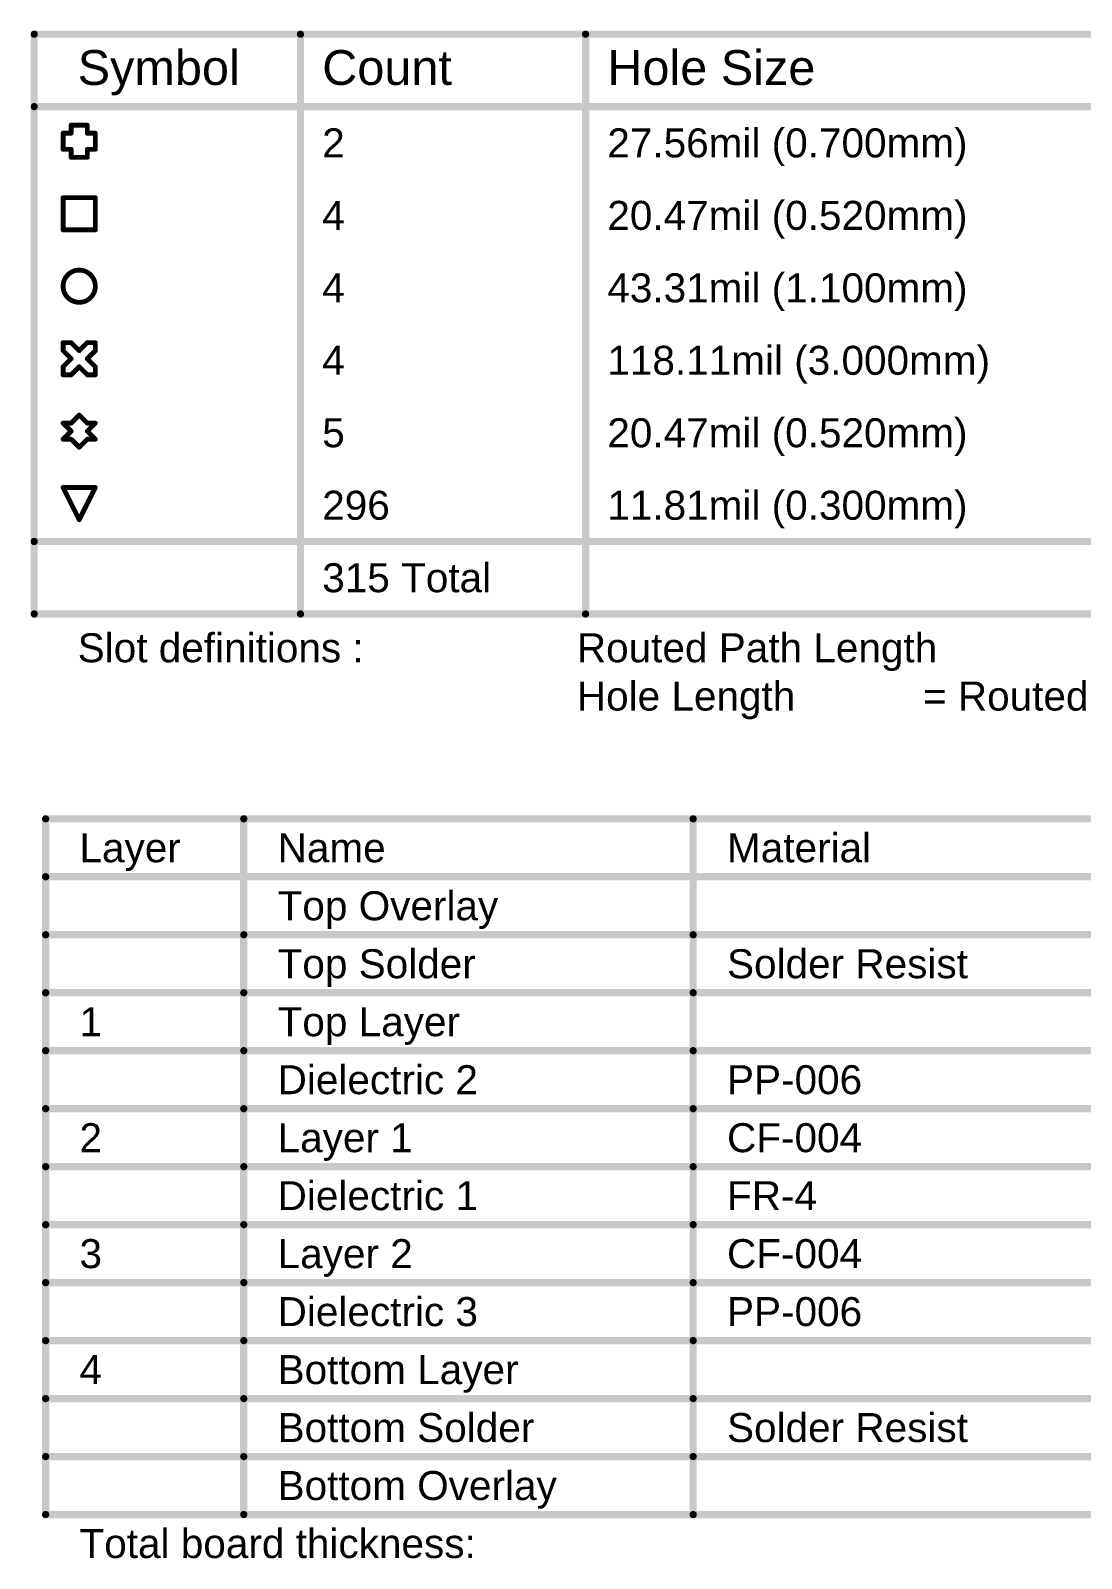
# Model space of a CAD drawing. Header units: inches. Extents: x -6 to 385, y -2 to 102.
# Drawn here: x 116.6 to 171.8, y 21.6 to 101.9 of the extents above; entities that cross this region are included whole.
import ezdxf

# ---------------------------------------------------------------- set-up
doc = ezdxf.new("R2010")
doc.units = ezdxf.units.IN
doc.layers.add('Dimensions', color=6, linetype='Continuous')
doc.layers.add('Drill Drawing', color=1, linetype='Continuous')
doc.styles.add('Arial', font='', dxfattribs={"height": 0.2})
doc.styles.get('Arial').set_extended_font_data('Arial')

msp = doc.modelspace()

# ---------------------------------------------------------------- linework, layer by layer
at = {"layer": 'Dimensions'}
for points in [[(117.378, 60.452, 0.381, 0.381, 0), (232.664, 60.452, 0.381, 0.381, 0)], [(117.378, 23.876, 0.381, 0.381, 0), (117.378, 60.452, 0.381, 0.381, 0)], [(127.79, 23.876, 0.381, 0.381, 0), (127.79, 60.452, 0.381, 0.381, 0)], [(151.406, 23.876, 0.381, 0.381, 0), (151.406, 60.452, 0.381, 0.381, 0)], [(117.378, 57.404, 0.381, 0.381, 0), (232.664, 57.404, 0.381, 0.381, 0)], [(117.378, 54.356, 0.381, 0.381, 0), (127.79, 54.356, 0.381, 0.381, 0)], [(127.79, 54.356, 0.381, 0.381, 0), (151.406, 54.356, 0.381, 0.381, 0)], [(151.406, 54.356, 0.381, 0.381, 0), (173.244, 54.356, 0.381, 0.381, 0)], [(117.378, 51.308, 0.381, 0.381, 0), (127.79, 51.308, 0.381, 0.381, 0)], [(127.79, 51.308, 0.381, 0.381, 0), (151.406, 51.308, 0.381, 0.381, 0)], [(151.406, 51.308, 0.381, 0.381, 0), (173.244, 51.308, 0.381, 0.381, 0)], [(117.378, 48.26, 0.381, 0.381, 0), (127.79, 48.26, 0.381, 0.381, 0)], [(127.79, 48.26, 0.381, 0.381, 0), (151.406, 48.26, 0.381, 0.381, 0)], [(151.406, 48.26, 0.381, 0.381, 0), (173.244, 48.26, 0.381, 0.381, 0)], [(117.378, 45.212, 0.381, 0.381, 0), (127.79, 45.212, 0.381, 0.381, 0)], [(127.79, 45.212, 0.381, 0.381, 0), (151.406, 45.212, 0.381, 0.381, 0)], [(151.406, 45.212, 0.381, 0.381, 0), (173.244, 45.212, 0.381, 0.381, 0)], [(117.378, 42.164, 0.381, 0.381, 0), (127.79, 42.164, 0.381, 0.381, 0)], [(127.79, 42.164, 0.381, 0.381, 0), (151.406, 42.164, 0.381, 0.381, 0)], [(151.406, 42.164, 0.381, 0.381, 0), (173.244, 42.164, 0.381, 0.381, 0)], [(117.378, 39.116, 0.381, 0.381, 0), (127.79, 39.116, 0.381, 0.381, 0)], [(127.79, 39.116, 0.381, 0.381, 0), (151.406, 39.116, 0.381, 0.381, 0)], [(151.406, 39.116, 0.381, 0.381, 0), (173.244, 39.116, 0.381, 0.381, 0)], [(117.378, 36.068, 0.381, 0.381, 0), (127.79, 36.068, 0.381, 0.381, 0)], [(127.79, 36.068, 0.381, 0.381, 0), (151.406, 36.068, 0.381, 0.381, 0)], [(151.406, 36.068, 0.381, 0.381, 0), (173.244, 36.068, 0.381, 0.381, 0)], [(117.378, 33.02, 0.381, 0.381, 0), (127.79, 33.02, 0.381, 0.381, 0)], [(127.79, 33.02, 0.381, 0.381, 0), (151.406, 33.02, 0.381, 0.381, 0)], [(151.406, 33.02, 0.381, 0.381, 0), (173.244, 33.02, 0.381, 0.381, 0)], [(117.378, 29.972, 0.381, 0.381, 0), (127.79, 29.972, 0.381, 0.381, 0)], [(127.79, 29.972, 0.381, 0.381, 0), (151.406, 29.972, 0.381, 0.381, 0)], [(151.406, 29.972, 0.381, 0.381, 0), (173.244, 29.972, 0.381, 0.381, 0)], [(117.378, 26.924, 0.381, 0.381, 0), (127.79, 26.924, 0.381, 0.381, 0)], [(127.79, 26.924, 0.381, 0.381, 0), (151.406, 26.924, 0.381, 0.381, 0)], [(151.406, 26.924, 0.381, 0.381, 0), (173.244, 26.924, 0.381, 0.381, 0)], [(117.378, 23.876, 0.381, 0.381, 0), (127.79, 23.876, 0.381, 0.381, 0)], [(127.79, 23.876, 0.381, 0.381, 0), (151.406, 23.876, 0.381, 0.381, 0)], [(151.406, 23.876, 0.381, 0.381, 0), (173.244, 23.876, 0.381, 0.381, 0)]]:
    msp.add_lwpolyline(points, format="xyseb", dxfattribs=at)
for points in [[(117.283, 60.452, 0.191, 0.191, 1), (117.474, 60.452, 0.191, 0.191, 1)], [(117.283, 60.452, 0.191, 0.191, 1), (117.474, 60.452, 0.191, 0.191, 1)], [(127.695, 60.452, 0.191, 0.191, 1), (127.885, 60.452, 0.191, 0.191, 1)], [(151.31, 60.452, 0.191, 0.191, 1), (151.501, 60.452, 0.191, 0.191, 1)], [(117.283, 57.404, 0.191, 0.191, 1), (117.474, 57.404, 0.191, 0.191, 1)], [(117.283, 54.356, 0.191, 0.191, 1), (117.474, 54.356, 0.191, 0.191, 1)], [(127.695, 54.356, 0.191, 0.191, 1), (127.885, 54.356, 0.191, 0.191, 1)], [(127.695, 54.356, 0.191, 0.191, 1), (127.885, 54.356, 0.191, 0.191, 1)], [(151.31, 54.356, 0.191, 0.191, 1), (151.501, 54.356, 0.191, 0.191, 1)], [(151.31, 54.356, 0.191, 0.191, 1), (151.501, 54.356, 0.191, 0.191, 1)], [(117.283, 51.308, 0.191, 0.191, 1), (117.474, 51.308, 0.191, 0.191, 1)], [(127.695, 51.308, 0.191, 0.191, 1), (127.885, 51.308, 0.191, 0.191, 1)], [(127.695, 51.308, 0.191, 0.191, 1), (127.885, 51.308, 0.191, 0.191, 1)], [(151.31, 51.308, 0.191, 0.191, 1), (151.501, 51.308, 0.191, 0.191, 1)], [(151.31, 51.308, 0.191, 0.191, 1), (151.501, 51.308, 0.191, 0.191, 1)], [(117.283, 48.26, 0.191, 0.191, 1), (117.474, 48.26, 0.191, 0.191, 1)], [(127.695, 48.26, 0.191, 0.191, 1), (127.885, 48.26, 0.191, 0.191, 1)], [(127.695, 48.26, 0.191, 0.191, 1), (127.885, 48.26, 0.191, 0.191, 1)], [(151.31, 48.26, 0.191, 0.191, 1), (151.501, 48.26, 0.191, 0.191, 1)], [(151.31, 48.26, 0.191, 0.191, 1), (151.501, 48.26, 0.191, 0.191, 1)], [(117.283, 45.212, 0.191, 0.191, 1), (117.474, 45.212, 0.191, 0.191, 1)], [(127.695, 45.212, 0.191, 0.191, 1), (127.885, 45.212, 0.191, 0.191, 1)], [(127.695, 45.212, 0.191, 0.191, 1), (127.885, 45.212, 0.191, 0.191, 1)], [(151.31, 45.212, 0.191, 0.191, 1), (151.501, 45.212, 0.191, 0.191, 1)], [(151.31, 45.212, 0.191, 0.191, 1), (151.501, 45.212, 0.191, 0.191, 1)], [(117.283, 42.164, 0.191, 0.191, 1), (117.474, 42.164, 0.191, 0.191, 1)], [(127.695, 42.164, 0.191, 0.191, 1), (127.885, 42.164, 0.191, 0.191, 1)], [(127.695, 42.164, 0.191, 0.191, 1), (127.885, 42.164, 0.191, 0.191, 1)], [(151.31, 42.164, 0.191, 0.191, 1), (151.501, 42.164, 0.191, 0.191, 1)], [(151.31, 42.164, 0.191, 0.191, 1), (151.501, 42.164, 0.191, 0.191, 1)], [(117.283, 39.116, 0.191, 0.191, 1), (117.474, 39.116, 0.191, 0.191, 1)], [(127.695, 39.116, 0.191, 0.191, 1), (127.885, 39.116, 0.191, 0.191, 1)], [(127.695, 39.116, 0.191, 0.191, 1), (127.885, 39.116, 0.191, 0.191, 1)], [(151.31, 39.116, 0.191, 0.191, 1), (151.501, 39.116, 0.191, 0.191, 1)], [(151.31, 39.116, 0.191, 0.191, 1), (151.501, 39.116, 0.191, 0.191, 1)], [(117.283, 36.068, 0.191, 0.191, 1), (117.474, 36.068, 0.191, 0.191, 1)], [(127.695, 36.068, 0.191, 0.191, 1), (127.885, 36.068, 0.191, 0.191, 1)], [(127.695, 36.068, 0.191, 0.191, 1), (127.885, 36.068, 0.191, 0.191, 1)], [(151.31, 36.068, 0.191, 0.191, 1), (151.501, 36.068, 0.191, 0.191, 1)], [(151.31, 36.068, 0.191, 0.191, 1), (151.501, 36.068, 0.191, 0.191, 1)], [(117.283, 33.02, 0.191, 0.191, 1), (117.474, 33.02, 0.191, 0.191, 1)], [(127.695, 33.02, 0.191, 0.191, 1), (127.885, 33.02, 0.191, 0.191, 1)], [(127.695, 33.02, 0.191, 0.191, 1), (127.885, 33.02, 0.191, 0.191, 1)], [(151.31, 33.02, 0.191, 0.191, 1), (151.501, 33.02, 0.191, 0.191, 1)], [(151.31, 33.02, 0.191, 0.191, 1), (151.501, 33.02, 0.191, 0.191, 1)], [(117.283, 29.972, 0.191, 0.191, 1), (117.474, 29.972, 0.191, 0.191, 1)], [(127.695, 29.972, 0.191, 0.191, 1), (127.885, 29.972, 0.191, 0.191, 1)], [(127.695, 29.972, 0.191, 0.191, 1), (127.885, 29.972, 0.191, 0.191, 1)], [(151.31, 29.972, 0.191, 0.191, 1), (151.501, 29.972, 0.191, 0.191, 1)], [(151.31, 29.972, 0.191, 0.191, 1), (151.501, 29.972, 0.191, 0.191, 1)], [(117.283, 26.924, 0.191, 0.191, 1), (117.474, 26.924, 0.191, 0.191, 1)], [(127.695, 26.924, 0.191, 0.191, 1), (127.885, 26.924, 0.191, 0.191, 1)], [(127.695, 26.924, 0.191, 0.191, 1), (127.885, 26.924, 0.191, 0.191, 1)], [(151.31, 26.924, 0.191, 0.191, 1), (151.501, 26.924, 0.191, 0.191, 1)], [(151.31, 26.924, 0.191, 0.191, 1), (151.501, 26.924, 0.191, 0.191, 1)], [(117.283, 23.876, 0.191, 0.191, 1), (117.474, 23.876, 0.191, 0.191, 1)], [(117.283, 23.876, 0.191, 0.191, 1), (117.474, 23.876, 0.191, 0.191, 1)], [(127.695, 23.876, 0.191, 0.191, 1), (127.885, 23.876, 0.191, 0.191, 1)], [(127.695, 23.876, 0.191, 0.191, 1), (127.885, 23.876, 0.191, 0.191, 1)], [(127.695, 23.876, 0.191, 0.191, 1), (127.885, 23.876, 0.191, 0.191, 1)], [(151.31, 23.876, 0.191, 0.191, 1), (151.501, 23.876, 0.191, 0.191, 1)], [(151.31, 23.876, 0.191, 0.191, 1), (151.501, 23.876, 0.191, 0.191, 1)], [(151.31, 23.876, 0.191, 0.191, 1), (151.501, 23.876, 0.191, 0.191, 1)]]:
    msp.add_lwpolyline(points, format="xyseb", close=True, dxfattribs=at)
at = {"layer": 'Drill Drawing'}
for points in [[(116.776, 101.7, 0.381, 0.381, 0), (384.774, 101.7, 0.381, 0.381, 0)], [(116.776, 71.22, 0.381, 0.381, 0), (116.776, 101.7, 0.381, 0.381, 0)], [(130.769, 71.22, 0.381, 0.381, 0), (130.769, 101.7, 0.381, 0.381, 0)], [(145.751, 71.22, 0.381, 0.381, 0), (145.751, 101.7, 0.381, 0.381, 0)], [(116.776, 97.89, 0.381, 0.381, 0), (384.774, 97.89, 0.381, 0.381, 0)], [(118.295, 95.646, 0.254, 0.254, 0), (118.295, 96.493, 0.254, 0.254, 0)], [(118.295, 96.493, 0.254, 0.254, 0), (118.719, 96.493, 0.254, 0.254, 0)], [(118.719, 96.493, 0.254, 0.254, 0), (118.719, 96.916, 0.254, 0.254, 0)], [(118.719, 96.916, 0.254, 0.254, 0), (119.565, 96.916, 0.254, 0.254, 0)], [(119.565, 96.493, 0.254, 0.254, 0), (119.565, 96.916, 0.254, 0.254, 0)], [(119.565, 96.493, 0.254, 0.254, 0), (119.989, 96.493, 0.254, 0.254, 0)], [(119.989, 95.646, 0.254, 0.254, 0), (119.989, 96.493, 0.254, 0.254, 0)], [(118.295, 95.646, 0.254, 0.254, 0), (118.719, 95.646, 0.254, 0.254, 0)], [(118.719, 95.223, 0.254, 0.254, 0), (118.719, 95.646, 0.254, 0.254, 0)], [(119.565, 95.646, 0.254, 0.254, 0), (119.989, 95.646, 0.254, 0.254, 0)], [(119.565, 95.223, 0.254, 0.254, 0), (119.565, 95.646, 0.254, 0.254, 0)], [(118.719, 95.223, 0.254, 0.254, 0), (119.565, 95.223, 0.254, 0.254, 0)], [(118.295, 93.106, 0.254, 0.254, 0), (119.989, 93.106, 0.254, 0.254, 0)], [(118.295, 91.413, 0.254, 0.254, 0), (118.295, 93.106, 0.254, 0.254, 0)], [(119.989, 91.413, 0.254, 0.254, 0), (119.989, 93.106, 0.254, 0.254, 0)], [(118.295, 91.413, 0.254, 0.254, 0), (119.989, 91.413, 0.254, 0.254, 0)], [(118.295, 85.063, 0.254, 0.254, 0), (118.295, 85.486, 0.254, 0.254, 0)], [(118.295, 85.486, 0.254, 0.254, 0), (118.719, 85.486, 0.254, 0.254, 0)], [(118.295, 85.063, 0.254, 0.254, 0), (118.719, 84.64, 0.254, 0.254, 0)], [(118.719, 85.486, 0.254, 0.254, 0), (119.142, 85.063, 0.254, 0.254, 0)], [(119.142, 85.063, 0.254, 0.254, 0), (119.565, 85.486, 0.254, 0.254, 0)], [(119.565, 85.486, 0.254, 0.254, 0), (119.989, 85.486, 0.254, 0.254, 0)], [(119.565, 84.64, 0.254, 0.254, 0), (119.989, 85.063, 0.254, 0.254, 0)], [(119.989, 85.063, 0.254, 0.254, 0), (119.989, 85.486, 0.254, 0.254, 0)], [(118.295, 84.216, 0.254, 0.254, 0), (118.719, 84.64, 0.254, 0.254, 0)], [(118.295, 83.793, 0.254, 0.254, 0), (118.295, 84.216, 0.254, 0.254, 0)], [(118.719, 83.793, 0.254, 0.254, 0), (119.142, 84.216, 0.254, 0.254, 0)], [(119.142, 84.216, 0.254, 0.254, 0), (119.565, 83.793, 0.254, 0.254, 0)], [(119.565, 84.64, 0.254, 0.254, 0), (119.989, 84.216, 0.254, 0.254, 0)], [(119.989, 83.793, 0.254, 0.254, 0), (119.989, 84.216, 0.254, 0.254, 0)], [(118.295, 83.793, 0.254, 0.254, 0), (118.719, 83.793, 0.254, 0.254, 0)], [(119.565, 83.793, 0.254, 0.254, 0), (119.989, 83.793, 0.254, 0.254, 0)], [(118.295, 81.253, 0.254, 0.254, 0), (118.719, 80.83, 0.254, 0.254, 0)], [(118.295, 81.253, 0.254, 0.254, 0), (118.719, 81.253, 0.254, 0.254, 0)], [(118.719, 81.253, 0.254, 0.254, 0), (119.142, 81.676, 0.254, 0.254, 0)], [(119.142, 81.676, 0.254, 0.254, 0), (119.565, 81.253, 0.254, 0.254, 0)], [(119.565, 81.253, 0.254, 0.254, 0), (119.989, 81.253, 0.254, 0.254, 0)], [(119.565, 80.83, 0.254, 0.254, 0), (119.989, 81.253, 0.254, 0.254, 0)], [(118.295, 80.406, 0.254, 0.254, 0), (118.719, 80.83, 0.254, 0.254, 0)], [(118.295, 80.406, 0.254, 0.254, 0), (118.719, 80.406, 0.254, 0.254, 0)], [(118.719, 80.406, 0.254, 0.254, 0), (119.142, 79.983, 0.254, 0.254, 0)], [(119.142, 79.983, 0.254, 0.254, 0), (119.565, 80.406, 0.254, 0.254, 0)], [(119.565, 80.83, 0.254, 0.254, 0), (119.989, 80.406, 0.254, 0.254, 0)], [(119.565, 80.406, 0.254, 0.254, 0), (119.989, 80.406, 0.254, 0.254, 0)], [(118.295, 77.866, 0.254, 0.254, 0), (119.989, 77.866, 0.254, 0.254, 0)], [(118.295, 77.866, 0.254, 0.254, 0), (119.142, 76.173, 0.254, 0.254, 0)], [(119.142, 76.173, 0.254, 0.254, 0), (119.989, 77.866, 0.254, 0.254, 0)], [(116.776, 75.03, 0.381, 0.381, 0), (384.774, 75.03, 0.381, 0.381, 0)], [(116.776, 71.22, 0.381, 0.381, 0), (384.774, 71.22, 0.381, 0.381, 0)]]:
    msp.add_lwpolyline(points, format="xyseb", dxfattribs=at)
for points in [[(116.681, 101.7, 0.191, 0.191, 1), (116.872, 101.7, 0.191, 0.191, 1)], [(116.681, 101.7, 0.191, 0.191, 1), (116.872, 101.7, 0.191, 0.191, 1)], [(130.673, 101.7, 0.191, 0.191, 1), (130.864, 101.7, 0.191, 0.191, 1)], [(145.656, 101.7, 0.191, 0.191, 1), (145.846, 101.7, 0.191, 0.191, 1)], [(116.681, 97.89, 0.191, 0.191, 1), (116.872, 97.89, 0.191, 0.191, 1)], [(118.232, 96.493, 0.127, 0.127, 1), (118.359, 96.493, 0.127, 0.127, 1)], [(118.232, 96.493, 0.127, 0.127, 1), (118.359, 96.493, 0.127, 0.127, 1)], [(118.655, 96.916, 0.127, 0.127, 1), (118.782, 96.916, 0.127, 0.127, 1)], [(118.655, 96.916, 0.127, 0.127, 1), (118.782, 96.916, 0.127, 0.127, 1)], [(118.655, 96.493, 0.127, 0.127, 1), (118.782, 96.493, 0.127, 0.127, 1)], [(118.655, 96.493, 0.127, 0.127, 1), (118.782, 96.493, 0.127, 0.127, 1)], [(119.502, 96.916, 0.127, 0.127, 1), (119.629, 96.916, 0.127, 0.127, 1)], [(119.502, 96.916, 0.127, 0.127, 1), (119.629, 96.916, 0.127, 0.127, 1)], [(119.502, 96.493, 0.127, 0.127, 1), (119.629, 96.493, 0.127, 0.127, 1)], [(119.502, 96.493, 0.127, 0.127, 1), (119.629, 96.493, 0.127, 0.127, 1)], [(119.925, 96.493, 0.127, 0.127, 1), (120.052, 96.493, 0.127, 0.127, 1)], [(119.925, 96.493, 0.127, 0.127, 1), (120.052, 96.493, 0.127, 0.127, 1)], [(118.232, 95.646, 0.127, 0.127, 1), (118.359, 95.646, 0.127, 0.127, 1)], [(118.232, 95.646, 0.127, 0.127, 1), (118.359, 95.646, 0.127, 0.127, 1)], [(118.655, 95.646, 0.127, 0.127, 1), (118.782, 95.646, 0.127, 0.127, 1)], [(118.655, 95.646, 0.127, 0.127, 1), (118.782, 95.646, 0.127, 0.127, 1)], [(119.502, 95.646, 0.127, 0.127, 1), (119.629, 95.646, 0.127, 0.127, 1)], [(119.502, 95.646, 0.127, 0.127, 1), (119.629, 95.646, 0.127, 0.127, 1)], [(119.925, 95.646, 0.127, 0.127, 1), (120.052, 95.646, 0.127, 0.127, 1)], [(119.925, 95.646, 0.127, 0.127, 1), (120.052, 95.646, 0.127, 0.127, 1)], [(118.655, 95.223, 0.127, 0.127, 1), (118.782, 95.223, 0.127, 0.127, 1)], [(118.655, 95.223, 0.127, 0.127, 1), (118.782, 95.223, 0.127, 0.127, 1)], [(119.502, 95.223, 0.127, 0.127, 1), (119.629, 95.223, 0.127, 0.127, 1)], [(119.502, 95.223, 0.127, 0.127, 1), (119.629, 95.223, 0.127, 0.127, 1)], [(118.232, 93.106, 0.127, 0.127, 1), (118.359, 93.106, 0.127, 0.127, 1)], [(118.232, 93.106, 0.127, 0.127, 1), (118.359, 93.106, 0.127, 0.127, 1)], [(119.925, 93.106, 0.127, 0.127, 1), (120.052, 93.106, 0.127, 0.127, 1)], [(119.925, 93.106, 0.127, 0.127, 1), (120.052, 93.106, 0.127, 0.127, 1)], [(118.232, 91.413, 0.127, 0.127, 1), (118.359, 91.413, 0.127, 0.127, 1)], [(118.232, 91.413, 0.127, 0.127, 1), (118.359, 91.413, 0.127, 0.127, 1)], [(119.925, 91.413, 0.127, 0.127, 1), (120.052, 91.413, 0.127, 0.127, 1)], [(119.925, 91.413, 0.127, 0.127, 1), (120.052, 91.413, 0.127, 0.127, 1)], [(119.989, 88.45, 0.254, 0.254, 1), (118.295, 88.45, 0.254, 0.254, 1)], [(118.232, 88.45, 0.127, 0.127, 1), (118.359, 88.45, 0.127, 0.127, 1)], [(119.925, 88.45, 0.127, 0.127, 1), (120.052, 88.45, 0.127, 0.127, 1)], [(118.232, 85.486, 0.127, 0.127, 1), (118.359, 85.486, 0.127, 0.127, 1)], [(118.232, 85.486, 0.127, 0.127, 1), (118.359, 85.486, 0.127, 0.127, 1)], [(118.232, 85.063, 0.127, 0.127, 1), (118.359, 85.063, 0.127, 0.127, 1)], [(118.232, 85.063, 0.127, 0.127, 1), (118.359, 85.063, 0.127, 0.127, 1)], [(118.655, 85.486, 0.127, 0.127, 1), (118.782, 85.486, 0.127, 0.127, 1)], [(118.655, 85.486, 0.127, 0.127, 1), (118.782, 85.486, 0.127, 0.127, 1)], [(119.078, 85.063, 0.127, 0.127, 1), (119.205, 85.063, 0.127, 0.127, 1)], [(119.078, 85.063, 0.127, 0.127, 1), (119.205, 85.063, 0.127, 0.127, 1)], [(119.502, 85.486, 0.127, 0.127, 1), (119.629, 85.486, 0.127, 0.127, 1)], [(119.502, 85.486, 0.127, 0.127, 1), (119.629, 85.486, 0.127, 0.127, 1)], [(119.925, 85.486, 0.127, 0.127, 1), (120.052, 85.486, 0.127, 0.127, 1)], [(119.925, 85.486, 0.127, 0.127, 1), (120.052, 85.486, 0.127, 0.127, 1)], [(119.925, 85.063, 0.127, 0.127, 1), (120.052, 85.063, 0.127, 0.127, 1)], [(119.925, 85.063, 0.127, 0.127, 1), (120.052, 85.063, 0.127, 0.127, 1)], [(118.232, 84.216, 0.127, 0.127, 1), (118.359, 84.216, 0.127, 0.127, 1)], [(118.232, 84.216, 0.127, 0.127, 1), (118.359, 84.216, 0.127, 0.127, 1)], [(118.655, 84.64, 0.127, 0.127, 1), (118.782, 84.64, 0.127, 0.127, 1)], [(118.655, 84.64, 0.127, 0.127, 1), (118.782, 84.64, 0.127, 0.127, 1)], [(119.078, 84.216, 0.127, 0.127, 1), (119.205, 84.216, 0.127, 0.127, 1)], [(119.078, 84.216, 0.127, 0.127, 1), (119.205, 84.216, 0.127, 0.127, 1)], [(119.502, 84.64, 0.127, 0.127, 1), (119.629, 84.64, 0.127, 0.127, 1)], [(119.502, 84.64, 0.127, 0.127, 1), (119.629, 84.64, 0.127, 0.127, 1)], [(119.925, 84.216, 0.127, 0.127, 1), (120.052, 84.216, 0.127, 0.127, 1)], [(119.925, 84.216, 0.127, 0.127, 1), (120.052, 84.216, 0.127, 0.127, 1)], [(118.232, 83.793, 0.127, 0.127, 1), (118.359, 83.793, 0.127, 0.127, 1)], [(118.232, 83.793, 0.127, 0.127, 1), (118.359, 83.793, 0.127, 0.127, 1)], [(118.655, 83.793, 0.127, 0.127, 1), (118.782, 83.793, 0.127, 0.127, 1)], [(118.655, 83.793, 0.127, 0.127, 1), (118.782, 83.793, 0.127, 0.127, 1)], [(119.502, 83.793, 0.127, 0.127, 1), (119.629, 83.793, 0.127, 0.127, 1)], [(119.502, 83.793, 0.127, 0.127, 1), (119.629, 83.793, 0.127, 0.127, 1)], [(119.925, 83.793, 0.127, 0.127, 1), (120.052, 83.793, 0.127, 0.127, 1)], [(119.925, 83.793, 0.127, 0.127, 1), (120.052, 83.793, 0.127, 0.127, 1)], [(118.232, 81.253, 0.127, 0.127, 1), (118.359, 81.253, 0.127, 0.127, 1)], [(118.232, 81.253, 0.127, 0.127, 1), (118.359, 81.253, 0.127, 0.127, 1)], [(118.655, 81.253, 0.127, 0.127, 1), (118.782, 81.253, 0.127, 0.127, 1)], [(118.655, 81.253, 0.127, 0.127, 1), (118.782, 81.253, 0.127, 0.127, 1)], [(119.078, 81.676, 0.127, 0.127, 1), (119.205, 81.676, 0.127, 0.127, 1)], [(119.078, 81.676, 0.127, 0.127, 1), (119.205, 81.676, 0.127, 0.127, 1)], [(119.502, 81.253, 0.127, 0.127, 1), (119.629, 81.253, 0.127, 0.127, 1)], [(119.502, 81.253, 0.127, 0.127, 1), (119.629, 81.253, 0.127, 0.127, 1)], [(119.925, 81.253, 0.127, 0.127, 1), (120.052, 81.253, 0.127, 0.127, 1)], [(119.925, 81.253, 0.127, 0.127, 1), (120.052, 81.253, 0.127, 0.127, 1)], [(118.232, 80.406, 0.127, 0.127, 1), (118.359, 80.406, 0.127, 0.127, 1)], [(118.232, 80.406, 0.127, 0.127, 1), (118.359, 80.406, 0.127, 0.127, 1)], [(118.655, 80.83, 0.127, 0.127, 1), (118.782, 80.83, 0.127, 0.127, 1)], [(118.655, 80.83, 0.127, 0.127, 1), (118.782, 80.83, 0.127, 0.127, 1)], [(118.655, 80.406, 0.127, 0.127, 1), (118.782, 80.406, 0.127, 0.127, 1)], [(118.655, 80.406, 0.127, 0.127, 1), (118.782, 80.406, 0.127, 0.127, 1)], [(119.502, 80.83, 0.127, 0.127, 1), (119.629, 80.83, 0.127, 0.127, 1)], [(119.502, 80.83, 0.127, 0.127, 1), (119.629, 80.83, 0.127, 0.127, 1)], [(119.502, 80.406, 0.127, 0.127, 1), (119.629, 80.406, 0.127, 0.127, 1)], [(119.502, 80.406, 0.127, 0.127, 1), (119.629, 80.406, 0.127, 0.127, 1)], [(119.925, 80.406, 0.127, 0.127, 1), (120.052, 80.406, 0.127, 0.127, 1)], [(119.925, 80.406, 0.127, 0.127, 1), (120.052, 80.406, 0.127, 0.127, 1)], [(119.078, 79.983, 0.127, 0.127, 1), (119.205, 79.983, 0.127, 0.127, 1)], [(119.078, 79.983, 0.127, 0.127, 1), (119.205, 79.983, 0.127, 0.127, 1)], [(118.232, 77.866, 0.127, 0.127, 1), (118.359, 77.866, 0.127, 0.127, 1)], [(118.232, 77.866, 0.127, 0.127, 1), (118.359, 77.866, 0.127, 0.127, 1)], [(119.925, 77.866, 0.127, 0.127, 1), (120.052, 77.866, 0.127, 0.127, 1)], [(119.925, 77.866, 0.127, 0.127, 1), (120.052, 77.866, 0.127, 0.127, 1)], [(119.078, 76.173, 0.127, 0.127, 1), (119.205, 76.173, 0.127, 0.127, 1)], [(119.078, 76.173, 0.127, 0.127, 1), (119.205, 76.173, 0.127, 0.127, 1)], [(116.681, 75.03, 0.191, 0.191, 1), (116.872, 75.03, 0.191, 0.191, 1)], [(116.681, 71.22, 0.191, 0.191, 1), (116.872, 71.22, 0.191, 0.191, 1)], [(116.681, 71.22, 0.191, 0.191, 1), (116.872, 71.22, 0.191, 0.191, 1)], [(130.673, 71.22, 0.191, 0.191, 1), (130.864, 71.22, 0.191, 0.191, 1)], [(145.656, 71.22, 0.191, 0.191, 1), (145.846, 71.22, 0.191, 0.191, 1)]]:
    msp.add_lwpolyline(points, format="xyseb", close=True, dxfattribs=at)

# ---------------------------------------------------------------- texts
at = {"layer": 'Dimensions', "style": 'Arial'}
for s, p in [('Layer', (119.156, 58.166)), ('Name', (129.568, 58.166)), ('Material', (153.184, 58.166)), ('Top Overlay', (129.568, 55.118)), ('Top Solder', (129.568, 52.07)), ('Solder Resist', (153.184, 52.07)), ('1', (119.156, 49.022)), ('Top Layer', (129.568, 49.022)), ('Dielectric 2', (129.568, 45.974)), ('PP-006', (153.184, 45.974)), ('2', (119.156, 42.926)), ('Layer 1', (129.568, 42.926)), ('CF-004', (153.184, 42.926)), ('Dielectric 1', (129.568, 39.878)), ('FR-4', (153.184, 39.878)), ('3', (119.156, 36.83)), ('Layer 2', (129.568, 36.83)), ('CF-004', (153.184, 36.83)), ('Dielectric 3', (129.568, 33.782)), ('PP-006', (153.184, 33.782)), ('4', (119.156, 30.734)), ('Bottom Layer', (129.568, 30.734)), ('Bottom Solder', (129.568, 27.686)), ('Solder Resist', (153.184, 27.686)), ('Bottom Overlay', (129.568, 24.638)), ('Total board thickness:', (119.156, 21.59))]:
    msp.add_text(s, height=1.524, dxfattribs=at).set_placement(p)
at = {"layer": 'Drill Drawing', "style": 'Arial'}
for s, height, p in [('Symbol', 1.8288, (119.062, 99.033)), ('Count', 1.8288, (131.912, 99.033)), ('Hole Size', 1.8288, (146.894, 99.033)), ('2', 1.524, (131.912, 95.223)), ('27.56mil (0.700mm)', 1.524, (146.894, 95.223)), ('4', 1.524, (131.912, 91.413)), ('20.47mil (0.520mm)', 1.524, (146.894, 91.413)), ('43.31mil (1.100mm)', 1.524, (146.894, 87.603)), ('4', 1.524, (131.912, 87.603)), ('4', 1.524, (131.912, 83.793)), ('118.11mil (3.000mm)', 1.524, (146.894, 83.793)), ('5', 1.524, (131.912, 79.983)), ('20.47mil (0.520mm)', 1.524, (146.894, 79.983)), ('296', 1.524, (131.912, 76.173)), ('11.81mil (0.300mm)', 1.524, (146.894, 76.173)), ('315 Total', 1.524, (131.912, 72.363)), ('Slot definitions :', 1.524, (119.062, 68.681)), ('Routed Path Length', 1.524, (145.293, 68.681)), ('Hole Length', 1.524, (145.293, 66.141)), (' = Routed Path Length + Tool Size = Slot length as defined in the PCB layout', 1.524, (162.89, 66.141))]:
    msp.add_text(s, height=height, dxfattribs=at).set_placement(p)

doc.saveas('drawing.dxf')
